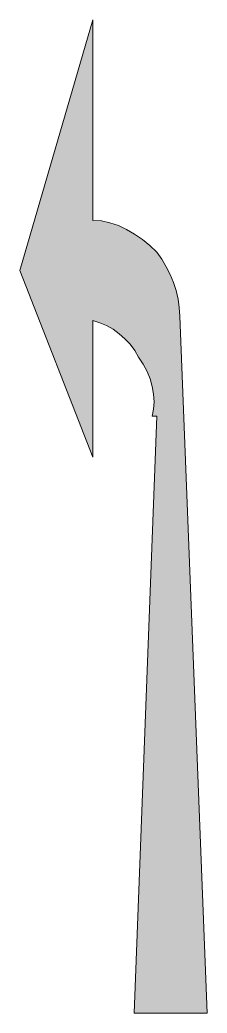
# Model space of a CAD drawing. Header units: metres. Extents: x 174 to 223, y 10 to 271.
import ezdxf

# ---------------------------------------------------------------- set-up
doc = ezdxf.new("R2010")
doc.units = ezdxf.units.M
doc.layers.add('FILL_WHITE_FFFFFF', color=7, linetype='Continuous', true_color=0xffffff)

msp = doc.modelspace()

# ---------------------------------------------------------------- hatches: boundary and pattern name
at = {"layer": 'FILL_WHITE_FFFFFF', "true_color": 0xffffff}
h = msp.add_hatch(color=7, dxfattribs=at)
h.dxf.hatch_style = 1
h.paths.add_polyline_path([(193.05, 156.15), (173.85, 205.35), (193.05, 271.35), (193.05, 218.55), (195.3, 218.39), (197.53, 217.91), (199.74, 217.16), (201.9, 216.15), (204.01, 214.92), (206.04, 213.49), (208, 211.89), (209.85, 210.15), (211.14, 208.3), (212.31, 206.34), (213.33, 204.31), (214.2, 202.2), (214.9, 200.04), (215.42, 197.83), (215.74, 195.6), (215.85, 193.35), (223.05, 9.75), (203.85, 9.75), (209.85, 166.95), (208.65, 166.95), (208.99, 168.8), (209.1, 170.74), (208.99, 172.73), (208.65, 174.75), (208.09, 176.77), (207.3, 178.76), (206.29, 180.7), (205.05, 182.55), (204.04, 184.29), (202.84, 185.91), (201.46, 187.38), (199.95, 188.7), (198.32, 189.85), (196.61, 190.82), (194.85, 191.59), (193.05, 192.15), (193.05, 156.15)])

# ---------------------------------------------------------------- linework, layer by layer
at = {"layer": 'FILL_WHITE_FFFFFF', "lineweight": 0, "true_color": 0xffffff}
msp.add_lwpolyline([(193.05, 156.15), (173.85, 205.35), (193.05, 271.35), (193.05, 218.55), (195.3, 218.39), (197.53, 217.91), (199.74, 217.16), (201.9, 216.15), (204.01, 214.92), (206.04, 213.49), (208, 211.89), (209.85, 210.15), (211.14, 208.3), (212.31, 206.34), (213.33, 204.31), (214.2, 202.2), (214.9, 200.04), (215.42, 197.83), (215.74, 195.6), (215.85, 193.35), (223.05, 9.75), (203.85, 9.75), (209.85, 166.95), (208.65, 166.95), (208.99, 168.8), (209.1, 170.74), (208.99, 172.73), (208.65, 174.75), (208.09, 176.77), (207.3, 178.76), (206.29, 180.7), (205.05, 182.55), (204.04, 184.29), (202.84, 185.91), (201.46, 187.38), (199.95, 188.7), (198.32, 189.85), (196.61, 190.82), (194.85, 191.59), (193.05, 192.15)], close=True, dxfattribs=at)

doc.saveas('drawing.dxf')
